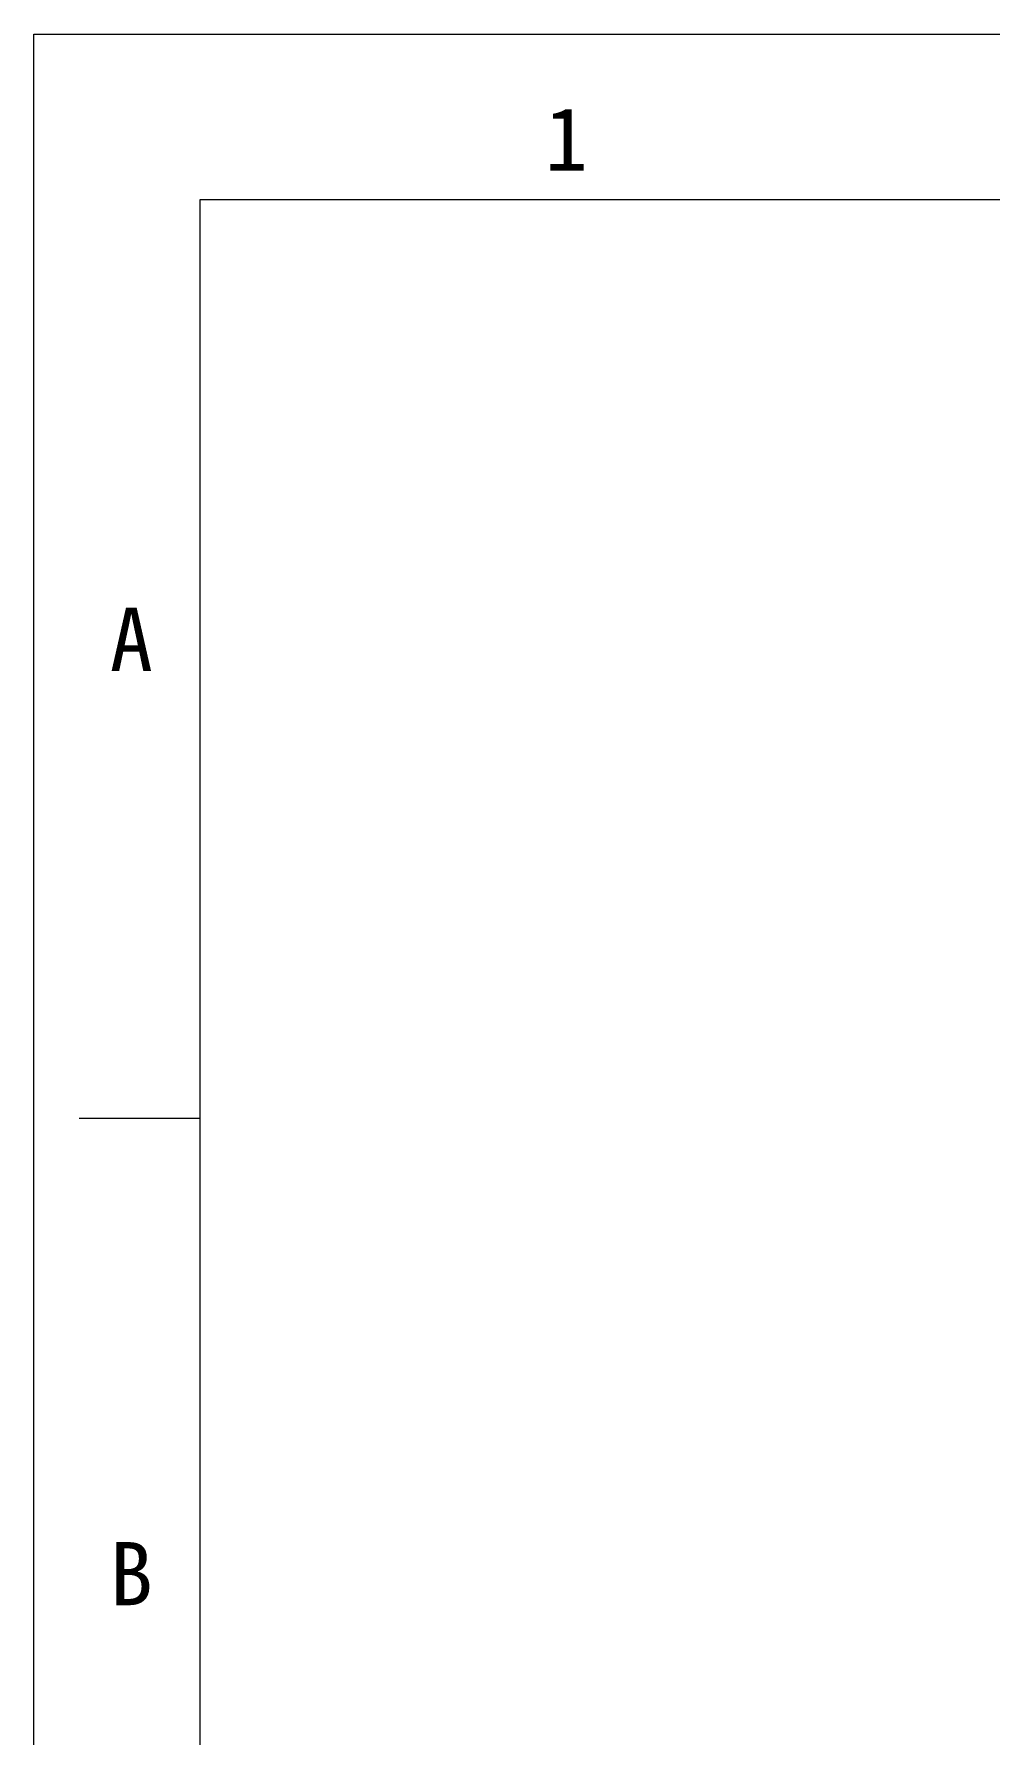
# Model space of a CAD drawing. Header units: millimetres. Extents: x 3350 to 4191, y 133 to 728.
# Drawn here: x 3349.5 to 3464.9, y 522.4 to 727.8 of the extents above; entities that cross this region are included whole.
import ezdxf

# ---------------------------------------------------------------- set-up
doc = ezdxf.new("R2010")
doc.units = ezdxf.units.MM
doc.layers.add('FORM', color=7, linetype='Continuous', lineweight=13)

msp = doc.modelspace()

# ---------------------------------------------------------------- linework, layer by layer
at = {"layer": 'FORM', "color": 7, "linetype": 'Continuous'}
for p, q in [((3349.51, 133.04), (3349.51, 727.75)), ((3349.51, 727.75), (4190.51, 727.75)), ((3369.53, 707.73), (3369.53, 153.07)), ((4170.49, 707.73), (3369.53, 707.73)), ((3369.53, 596.79), (3354.98, 596.79))]:
    msp.add_line(p, q, dxfattribs=at)

# ---------------------------------------------------------------- texts
at = {"layer": 'FORM', "color": 7, "linetype": 'Continuous', "insert": (3413.82, 715.07), "char_height": 7.63, "attachment_point": 5}
msp.add_mtext_dynamic_manual_height_columns('1', width=50.0595, gutter_width=12.51, heights=[0], dxfattribs=at)
at = {"layer": 'FORM', "char_height": 7.63, "attachment_point": 5}
for s, insert in [('A', (3361.27, 654.67)), ('B', (3361.27, 541.84))]:
    msp.add_mtext_dynamic_manual_height_columns(s, width=10.0119, gutter_width=12.51, heights=[0], dxfattribs=dict(at, insert=insert))

doc.saveas('drawing.dxf')
